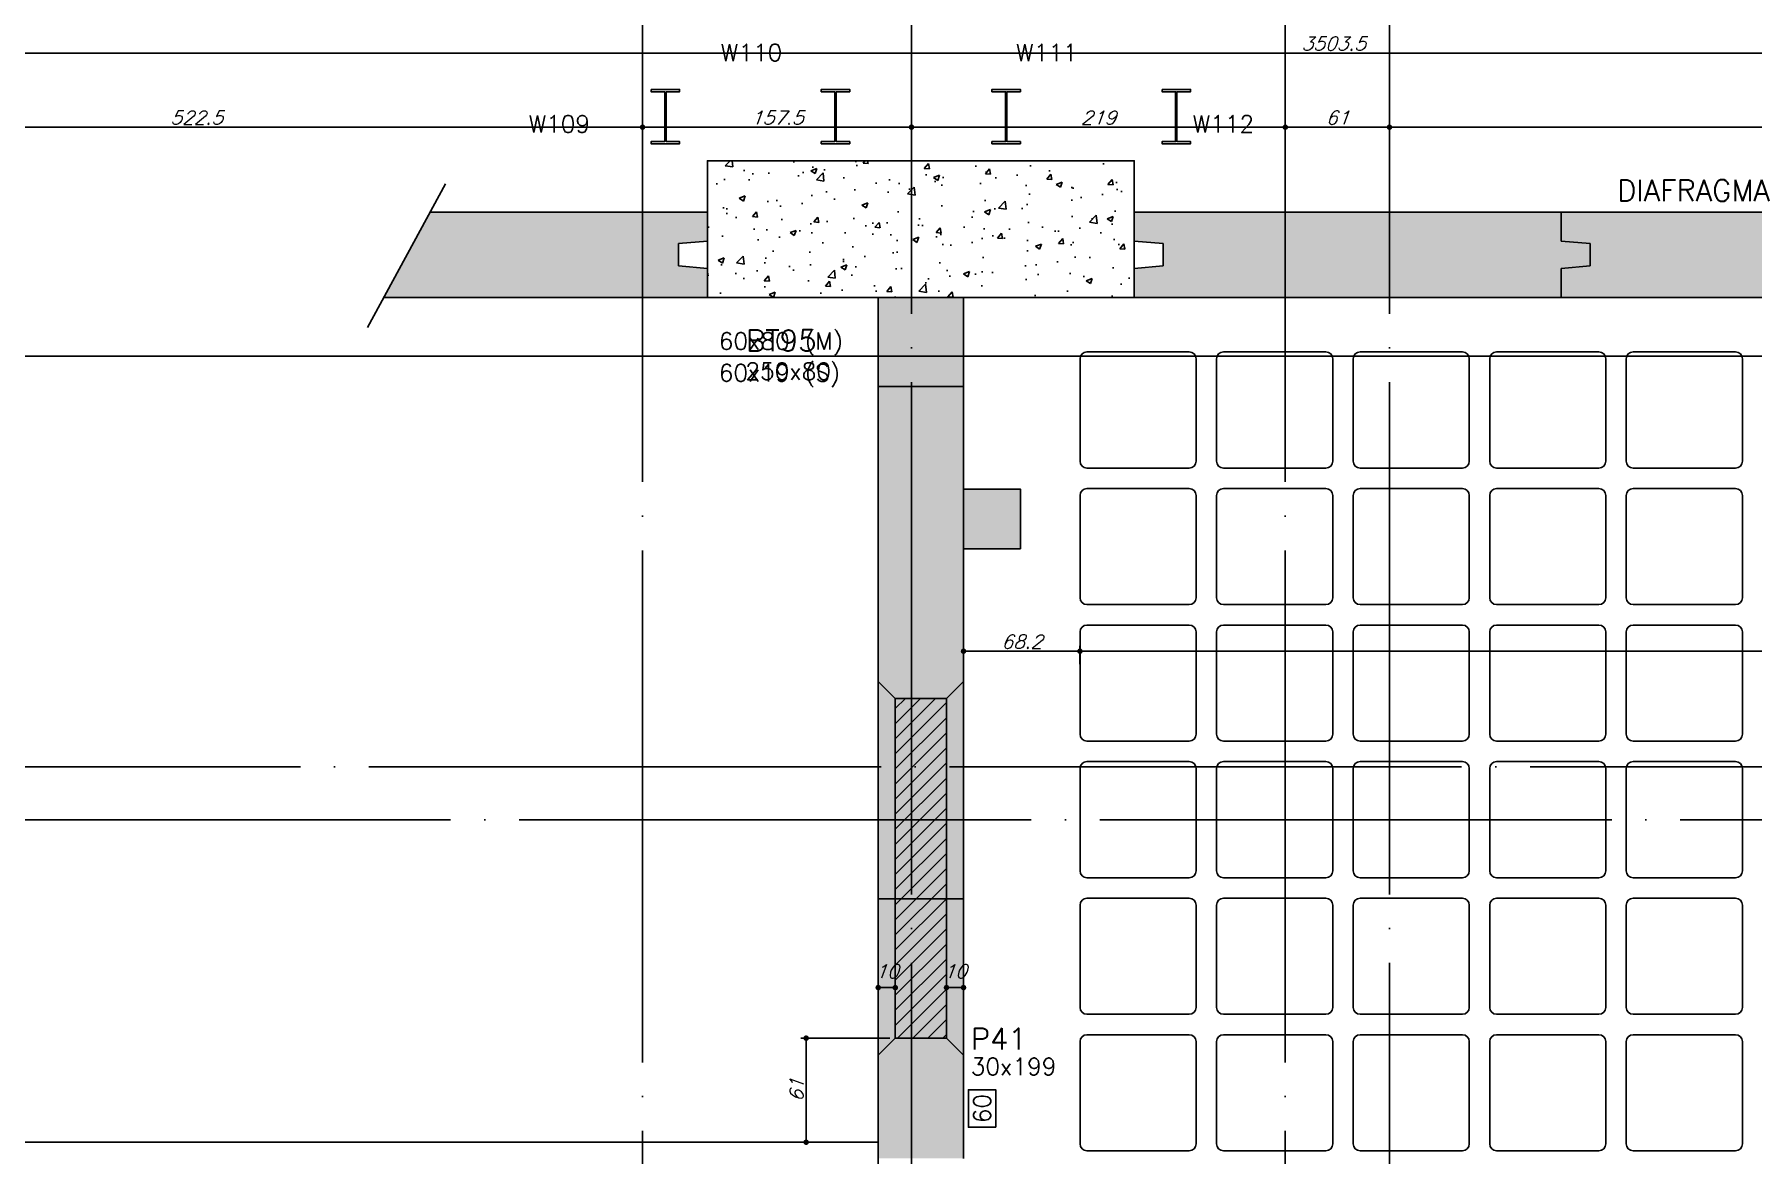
# Model space of a CAD drawing. Header units: millimetres. Extents: x -4122 to 5523, y -2094 to 2406.
# Drawn here: x 772 to 1778, y 1147 to 1804 of the extents above; entities that cross this region are included whole.
import ezdxf
from ezdxf.enums import TextEntityAlignment as Align

# ---------------------------------------------------------------- set-up
doc = ezdxf.new("R2010")
doc.units = ezdxf.units.MM
doc.header["$LTSCALE"] = 50
doc.linetypes.add('EIXO', pattern=[6.8, 6, -0.4, 0, -0.4])
for name, color, linetype in [('251', 5, 'Continuous'), ('F-AUX-RED', 1, 'Continuous'), ('F-BLOCOS', 3, 'Continuous'), ('F-BLOCOS-DIM', 2, 'Continuous'), ('F-BLOCOS-NOME', 3, 'Continuous'), ('F-CORTE', 4, 'Continuous'), ('F-COTAS', 106, 'Continuous'), ('F-CUBETA', 1, 'Continuous'), ('F-EIXO', 12, 'EIXO'), ('F-PARC-NOME', 4, 'Continuous'), ('F-PERFIL - W310x52', 4, 'Continuous'), ('F-PILARES-DIM', 172, 'Continuous'), ('F-PILARES-HACH', 174, 'Continuous'), ('F-PILARES-N', 170, 'Continuous'), ('F-PILARES-NASCE', 4, 'Continuous'), ('F-PILARES-NOME', 170, 'Continuous'), ('F-SOLIDO-CORTE', 71, 'Continuous'), ('F-SOLIDO-EST', 252, 'Continuous'), ('F-TEXTO', 6, 'Continuous'), ('F-VIGAS', 3, 'Continuous'), ('F-VIGAS-DIM', 2, 'Continuous')]:
    doc.layers.add(name, color=color, linetype=linetype)
doc.layers.add('F-DESNIVEL-2', color=7, linetype='Continuous', true_color=0xffd1e8)
doc.styles.add('CP-TEXT-INCL', font='simplex.shx', dxfattribs={"oblique": 20})
doc.styles.add('MCP', font='simplex.shx')
doc.styles.add('ROMANS', font='simplex.shx')
doc.styles.get("Standard").update_dxf_attribs({"font": 'txt.shx'})
doc.dimstyles.new('CP-COTAS-50', dxfattribs={"dimscale": 0.64, "dimtxt": 12.5, "dimasz": 5, "dimexe": 5, "dimexo": 5, "dimgap": 2.5, "dimtad": 1, "dimdec": 1, "dimdsep": 46, "dimtxsty": 'CP-TEXT-INCL', "dimblk1": 'DOT', "dimblk2": 'DOT', "dimsah": 1, "dimcen": 9, "dimclrd": 256, "dimclre": 256, "dimclrt": 256, "dimadec": 0, "dimazin": 0, "dimtfac": 1, "dimtdec": 1, "dimtmove": 2, "dimatfit": 3, "dimldrblk": 'DOT', "dimfxl": 0, "dimtolj": 1, "dimarcsym": 0})

# ---------------------------------------------------------------- blocks, each defined once
blk = doc.blocks.new('_VAONER063650636500869008690')
at = {"layer": '251', "color": 1}
for p, q in [((30, 34), (-30, 34)), ((-34, 30), (-34, -30)), ((34, -30), (34, 30)), ((-30, -34), (30, -34))]:
    blk.add_line(p, q, dxfattribs=at)
for centre, start, end in [((-30, 30), 90, 180), ((30, 30), 0, 90), ((-30, -30), 180, 270), ((30, -30), 270, 0)]:
    blk.add_arc(centre, 4, start, end, dxfattribs=at)
blk = doc.blocks.new('*U21')
at = {"layer": 'F-VIGAS-DIM', "color": 1}
blk.add_lwpolyline([(0, 0), (22, 0), (22, 16), (0, 16)], close=True, dxfattribs=at)
at = {"layer": 'F-VIGAS-DIM', "style": 'MCP'}
blk.add_attdef('DIM', text='', height=10, dxfattribs=at).set_placement((11, 8), align=Align.MIDDLE_CENTER)
blk = doc.blocks.new('*U27')
at = {"layer": 'F-EIXO'}
blk.add_line((0, 0), (0, -3476.4), dxfattribs=at)
at = {"layer": 'F-TEXTO', "style": 'ROMANS'}
blk.add_attdef('EIXO', text='', height=17.5, rotation=360, dxfattribs=at).set_placement((0, 28.2), align=Align.MIDDLE_CENTER)
blk = doc.blocks.new('*U26')
at = {"layer": 'F-EIXO'}
blk.add_line((0, 0), (7397, 0), dxfattribs=at)
at = {"layer": 'F-TEXTO', "style": 'ROMANS'}
blk.add_attdef('EIXO', text='', height=17.5, dxfattribs=at).set_placement((-28.2072, 0), align=Align.MIDDLE_CENTER)
blk = doc.blocks.new('*U32')
at = {"layer": 'F-EIXO'}
blk.add_line((0, 0), (7484.954, 0), dxfattribs=at)
at = {"layer": 'F-TEXTO', "style": 'ROMANS'}
blk.add_attdef('EIXO', text='', height=17.5, dxfattribs=at).set_placement((-28.2072, 0), align=Align.MIDDLE_CENTER)
blk = doc.blocks.new('*U34')
at = {"layer": 'F-EIXO'}
blk.add_line((0, 0), (0, -3377.9), dxfattribs=at)
at = {"layer": 'F-TEXTO', "style": 'ROMANS'}
blk.add_attdef('EIXO', text='', height=17.5, rotation=360, dxfattribs=at).set_placement((0, 28.2), align=Align.MIDDLE_CENTER)
blk = doc.blocks.new('*U31')
at = {"layer": 'F-EIXO'}
blk.add_line((0, 0), (7378.2, 0), dxfattribs=at)
at = {"layer": 'F-TEXTO', "style": 'ROMANS'}
blk.add_attdef('EIXO', text='', height=17.5, dxfattribs=at).set_placement((-28.2, 0), align=Align.MIDDLE_CENTER)
blk = doc.blocks.new('*U28')
at = {"layer": 'F-EIXO'}
blk.add_line((0, 0), (0, -3377.9), dxfattribs=at)
at = {"layer": 'F-TEXTO', "style": 'ROMANS'}
blk.add_attdef('EIXO', text='', height=17.5, rotation=360, dxfattribs=at).set_placement((0, 28.2), align=Align.MIDDLE_CENTER)
blk = doc.blocks.new('_DOT')
at = {"color": 0, "linetype": 'ByBlock'}
blk.add_line((-0.5, 0), (-1, 0), dxfattribs=at)
at = {"color": 0, "linetype": 'ByBlock', "const_width": 0.5}
blk.add_lwpolyline([(-0.25, 0, 1), (0.25, 0, 1)], format="xyb", close=True, dxfattribs=at)
blk = doc.blocks.new('*D79')
at = {"layer": 'DEFPOINTS', "color": 0, "linetype": 'Continuous', "transparency": 16777216}
for p in [(3284.5, 1792.6), (3284.5, 1699.5), (-219, 1154.5)]:
    blk.add_point(p, dxfattribs=at)
at = {"layer": 'F-COTAS', "linetype": 'Continuous', "lineweight": -2, "transparency": 16777216}
for p, q in [((-219, 1157.7), (-219, 1795.8)), ((-215.8, 1792.6), (3281.3, 1792.6)), ((3284.5, 1702.7), (3284.5, 1795.8))]:
    blk.add_line(p, q, dxfattribs=at)
at = {"layer": 'F-COTAS', "linetype": 'Continuous', "lineweight": -2, "transparency": 16777216, "xscale": 3.2, "yscale": 3.2, "zscale": 3.2, "rotation": 180}
blk.add_blockref('_DOT', (-219, 1792.6), dxfattribs=at)
at = {"layer": 'F-COTAS', "linetype": 'Continuous', "lineweight": -2, "transparency": 16777216, "xscale": 3.2, "yscale": 3.2, "zscale": 3.2}
blk.add_blockref('_DOT', (3284.5, 1792.6), dxfattribs=at)
at = {"layer": 'F-COTAS', "linetype": 'Continuous', "transparency": 16777216, "insert": (1532.8, 1798.2), "char_height": 8, "attachment_point": 5, "style": 'CP-TEXT-INCL'}
blk.add_mtext('\\A1;3503.5', dxfattribs=at)
blk = doc.blocks.new('*D83')
at = {"layer": 'DEFPOINTS', "color": 0, "linetype": 'Continuous', "transparency": 16777216}
for p in [(1565.5, 1749.2), (1565.5, 1747.5), (2057.5, 1738.3)]:
    blk.add_point(p, dxfattribs=at)
at = {"layer": 'F-COTAS', "linetype": 'Continuous', "lineweight": -2, "transparency": 16777216}
for p, q in [((1565.5, 1750.7), (1565.5, 1752.4)), ((2057.5, 1741.5), (2057.5, 1752.4)), ((2054.3, 1749.2), (1568.7, 1749.2))]:
    blk.add_line(p, q, dxfattribs=at)
at = {"layer": 'F-COTAS', "linetype": 'Continuous', "lineweight": -2, "transparency": 16777216, "xscale": 3.2, "yscale": 3.2, "zscale": 3.2, "rotation": 180}
blk.add_blockref('_DOT', (1565.5, 1749.2), dxfattribs=at)
at = {"layer": 'F-COTAS', "linetype": 'Continuous', "lineweight": -2, "transparency": 16777216, "xscale": 3.2, "yscale": 3.2, "zscale": 3.2}
blk.add_blockref('_DOT', (2057.5, 1749.2), dxfattribs=at)
at = {"layer": 'F-COTAS', "linetype": 'Continuous', "transparency": 16777216, "insert": (1811.5, 1754.8), "char_height": 8, "attachment_point": 5, "style": 'CP-TEXT-INCL'}
blk.add_mtext('\\A1;492', dxfattribs=at)
blk = doc.blocks.new('*D84')
at = {"layer": 'DEFPOINTS', "color": 0, "linetype": 'Continuous', "transparency": 16777216}
for p in [(1504.5, 1749.2), (1504.5, 1747.5), (1565.5, 1747.5)]:
    blk.add_point(p, dxfattribs=at)
at = {"layer": 'F-COTAS', "linetype": 'Continuous', "lineweight": -2, "transparency": 16777216}
for p, q in [((1504.5, 1750.7), (1504.5, 1752.4)), ((1565.5, 1750.7), (1565.5, 1752.4)), ((1562.3, 1749.2), (1507.7, 1749.2))]:
    blk.add_line(p, q, dxfattribs=at)
at = {"layer": 'F-COTAS', "linetype": 'Continuous', "lineweight": -2, "transparency": 16777216, "xscale": 3.2, "yscale": 3.2, "zscale": 3.2, "rotation": 180}
blk.add_blockref('_DOT', (1504.5, 1749.2), dxfattribs=at)
at = {"layer": 'F-COTAS', "linetype": 'Continuous', "lineweight": -2, "transparency": 16777216, "xscale": 3.2, "yscale": 3.2, "zscale": 3.2}
blk.add_blockref('_DOT', (1565.5, 1749.2), dxfattribs=at)
at = {"layer": 'F-COTAS', "linetype": 'Continuous', "transparency": 16777216, "insert": (1535, 1754.8), "char_height": 8, "attachment_point": 5, "style": 'CP-TEXT-INCL'}
blk.add_mtext('\\A1;61', dxfattribs=at)
blk = doc.blocks.new('*D85')
at = {"layer": 'DEFPOINTS', "color": 0, "linetype": 'Continuous', "transparency": 16777216}
for p in [(1285.5, 1749.2), (1504.5, 1747.5), (1285.5, 1737.2)]:
    blk.add_point(p, dxfattribs=at)
at = {"layer": 'F-COTAS', "linetype": 'Continuous', "lineweight": -2, "transparency": 16777216}
for p, q in [((1285.5, 1740.4), (1285.5, 1752.4)), ((1504.5, 1750.7), (1504.5, 1752.4)), ((1501.3, 1749.2), (1288.7, 1749.2))]:
    blk.add_line(p, q, dxfattribs=at)
at = {"layer": 'F-COTAS', "linetype": 'Continuous', "lineweight": -2, "transparency": 16777216, "xscale": 3.2, "yscale": 3.2, "zscale": 3.2, "rotation": 180}
blk.add_blockref('_DOT', (1285.5, 1749.2), dxfattribs=at)
at = {"layer": 'F-COTAS', "linetype": 'Continuous', "lineweight": -2, "transparency": 16777216, "xscale": 3.2, "yscale": 3.2, "zscale": 3.2}
blk.add_blockref('_DOT', (1504.5, 1749.2), dxfattribs=at)
at = {"layer": 'F-COTAS', "linetype": 'Continuous', "transparency": 16777216, "insert": (1395, 1754.8), "char_height": 8, "attachment_point": 5, "style": 'CP-TEXT-INCL'}
blk.add_mtext('\\A1;219', dxfattribs=at)
blk = doc.blocks.new('*D86')
at = {"layer": 'DEFPOINTS', "color": 0, "linetype": 'Continuous', "transparency": 16777216}
for p in [(1128, 1749.2), (1128, 1737.2), (1285.5, 1737.2)]:
    blk.add_point(p, dxfattribs=at)
at = {"layer": 'F-COTAS', "linetype": 'Continuous', "lineweight": -2, "transparency": 16777216}
for p, q in [((1128, 1740.4), (1128, 1752.4)), ((1285.5, 1740.4), (1285.5, 1752.4)), ((1282.3, 1749.2), (1131.2, 1749.2))]:
    blk.add_line(p, q, dxfattribs=at)
at = {"layer": 'F-COTAS', "linetype": 'Continuous', "lineweight": -2, "transparency": 16777216, "xscale": 3.2, "yscale": 3.2, "zscale": 3.2, "rotation": 180}
blk.add_blockref('_DOT', (1128, 1749.2), dxfattribs=at)
at = {"layer": 'F-COTAS', "linetype": 'Continuous', "lineweight": -2, "transparency": 16777216, "xscale": 3.2, "yscale": 3.2, "zscale": 3.2}
blk.add_blockref('_DOT', (1285.5, 1749.2), dxfattribs=at)
at = {"layer": 'F-COTAS', "linetype": 'Continuous', "transparency": 16777216, "insert": (1206.8, 1754.8), "char_height": 8, "attachment_point": 5, "style": 'CP-TEXT-INCL'}
blk.add_mtext('\\A1;157.5', dxfattribs=at)
blk = doc.blocks.new('*D87')
at = {"layer": 'DEFPOINTS', "color": 0, "linetype": 'Continuous', "transparency": 16777216}
for p in [(605.5, 1749.2), (605.5, 1737.2), (1128, 1737.2)]:
    blk.add_point(p, dxfattribs=at)
at = {"layer": 'F-COTAS', "linetype": 'Continuous', "lineweight": -2, "transparency": 16777216}
for p, q in [((605.5, 1740.4), (605.5, 1752.4)), ((1128, 1740.4), (1128, 1752.4)), ((1124.8, 1749.2), (608.7, 1749.2))]:
    blk.add_line(p, q, dxfattribs=at)
at = {"layer": 'F-COTAS', "linetype": 'Continuous', "lineweight": -2, "transparency": 16777216, "xscale": 3.2, "yscale": 3.2, "zscale": 3.2, "rotation": 180}
blk.add_blockref('_DOT', (605.5, 1749.2), dxfattribs=at)
at = {"layer": 'F-COTAS', "linetype": 'Continuous', "lineweight": -2, "transparency": 16777216, "xscale": 3.2, "yscale": 3.2, "zscale": 3.2}
blk.add_blockref('_DOT', (1128, 1749.2), dxfattribs=at)
at = {"layer": 'F-COTAS', "linetype": 'Continuous', "transparency": 16777216, "insert": (866.7, 1754.8), "char_height": 8, "attachment_point": 5, "style": 'CP-TEXT-INCL'}
blk.add_mtext('\\A1;522.5', dxfattribs=at)
blk = doc.blocks.new('*D230')
at = {"layer": 'DEFPOINTS', "color": 0, "transparency": 16777216}
for p in [(1384.2, 1442.2), (1384.2, 1431.5), (3212.2, 1431.5)]:
    blk.add_point(p, dxfattribs=at)
at = {"layer": 'F-COTAS', "lineweight": -2, "transparency": 16777216}
for p, q in [((1384.2, 1434.7), (1384.2, 1445.4)), ((3209, 1442.2), (1387.4, 1442.2)), ((3212.2, 1434.7), (3212.2, 1445.4))]:
    blk.add_line(p, q, dxfattribs=at)
at = {"layer": 'F-COTAS', "lineweight": -2, "transparency": 16777216, "xscale": 3.2, "yscale": 3.2, "zscale": 3.2, "rotation": 180}
blk.add_blockref('_DOT', (1384.2, 1442.2), dxfattribs=at)
at = {"layer": 'F-COTAS', "lineweight": -2, "transparency": 16777216, "xscale": 3.2, "yscale": 3.2, "zscale": 3.2}
blk.add_blockref('_DOT', (3212.2, 1442.2), dxfattribs=at)
at = {"layer": 'F-COTAS', "transparency": 16777216, "insert": (2298.2, 1447.8), "char_height": 8, "attachment_point": 5, "style": 'CP-TEXT-INCL'}
blk.add_mtext('\\A1;1828', dxfattribs=at)
blk = doc.blocks.new('*D231')
at = {"layer": 'DEFPOINTS', "color": 0, "transparency": 16777216}
for p in [(1384.2, 1442.2), (1316, 1432.8), (1384.2, 1432.8)]:
    blk.add_point(p, dxfattribs=at)
at = {"layer": 'F-COTAS', "lineweight": -2, "transparency": 16777216}
for p, q in [((1316, 1436), (1316, 1445.4)), ((1319.2, 1442.2), (1381, 1442.2)), ((1384.2, 1436), (1384.2, 1445.4))]:
    blk.add_line(p, q, dxfattribs=at)
at = {"layer": 'F-COTAS', "lineweight": -2, "transparency": 16777216, "xscale": 3.2, "yscale": 3.2, "zscale": 3.2, "rotation": 180}
blk.add_blockref('_DOT', (1316, 1442.2), dxfattribs=at)
at = {"layer": 'F-COTAS', "lineweight": -2, "transparency": 16777216, "xscale": 3.2, "yscale": 3.2, "zscale": 3.2}
blk.add_blockref('_DOT', (1384.2, 1442.2), dxfattribs=at)
at = {"layer": 'F-COTAS', "transparency": 16777216, "insert": (1350.1, 1447.8), "char_height": 8, "attachment_point": 5, "style": 'CP-TEXT-INCL'}
blk.add_mtext('\\A1;68.2', dxfattribs=at)
blk = doc.blocks.new('*D297')
at = {"layer": 'DEFPOINTS', "color": 0, "transparency": 16777216}
for p in [(1276, 1215.5), (1223.8, 1154.5), (1249.6, 1154.5)]:
    blk.add_point(p, dxfattribs=at)
at = {"layer": 'F-COTAS', "lineweight": -2, "transparency": 16777216}
for p, q in [((1272.8, 1215.5), (1220.6, 1215.5)), ((1223.8, 1212.3), (1223.8, 1157.7)), ((1246.4, 1154.5), (1220.6, 1154.5))]:
    blk.add_line(p, q, dxfattribs=at)
at = {"layer": 'F-COTAS', "lineweight": -2, "transparency": 16777216, "xscale": 3.2, "yscale": 3.2, "zscale": 3.2}
for p, rotation in [((1223.8, 1215.5), 90), ((1223.8, 1154.5), 270)]:
    blk.add_blockref('_DOT', p, dxfattribs=dict(at, rotation=rotation))
at = {"layer": 'F-COTAS', "transparency": 16777216, "insert": (1218.2, 1185), "char_height": 8, "attachment_point": 5, "rotation": 90, "style": 'CP-TEXT-INCL'}
blk.add_mtext('\\A1;61', dxfattribs=at)
blk = doc.blocks.new('*D298')
at = {"layer": 'DEFPOINTS', "color": 0, "transparency": 16777216}
for p in [(1276, 1245.1), (1266, 1232), (1276, 1232)]:
    blk.add_point(p, dxfattribs=at)
at = {"layer": 'F-COTAS', "lineweight": -2, "transparency": 16777216}
for p, q in [((1266, 1235.2), (1266, 1248.3)), ((1276, 1235.2), (1276, 1248.3)), ((1269.2, 1245.1), (1272.8, 1245.1))]:
    blk.add_line(p, q, dxfattribs=at)
at = {"layer": 'F-COTAS', "lineweight": -2, "transparency": 16777216, "xscale": 3.2, "yscale": 3.2, "zscale": 3.2, "rotation": 180}
blk.add_blockref('_DOT', (1266, 1245.1), dxfattribs=at)
at = {"layer": 'F-COTAS', "lineweight": -2, "transparency": 16777216, "xscale": 3.2, "yscale": 3.2, "zscale": 3.2}
blk.add_blockref('_DOT', (1276, 1245.1), dxfattribs=at)
at = {"layer": 'F-COTAS', "transparency": 16777216, "insert": (1271, 1254.7), "char_height": 8, "attachment_point": 5, "style": 'CP-TEXT-INCL'}
blk.add_mtext('\\A1;10', dxfattribs=at)
blk = doc.blocks.new('*D299')
at = {"layer": 'DEFPOINTS', "color": 0, "transparency": 16777216}
for p in [(1306, 1242.5), (1316, 1245.1), (1316, 1242.5)]:
    blk.add_point(p, dxfattribs=at)
at = {"layer": 'F-COTAS', "lineweight": -2, "transparency": 16777216}
for p, q in [((1306, 1245.7), (1306, 1248.3)), ((1316, 1245.7), (1316, 1248.3)), ((1309.2, 1245.1), (1312.8, 1245.1))]:
    blk.add_line(p, q, dxfattribs=at)
at = {"layer": 'F-COTAS', "lineweight": -2, "transparency": 16777216, "xscale": 3.2, "yscale": 3.2, "zscale": 3.2, "rotation": 180}
blk.add_blockref('_DOT', (1306, 1245.1), dxfattribs=at)
at = {"layer": 'F-COTAS', "lineweight": -2, "transparency": 16777216, "xscale": 3.2, "yscale": 3.2, "zscale": 3.2}
blk.add_blockref('_DOT', (1316, 1245.1), dxfattribs=at)
at = {"layer": 'F-COTAS', "transparency": 16777216, "insert": (1311, 1254.7), "char_height": 8, "attachment_point": 5, "style": 'CP-TEXT-INCL'}
blk.add_mtext('\\A1;10', dxfattribs=at)
blk = doc.blocks.new('A$C44D756D9')
at = {"layer": 'F-PERFIL - W310x52'}
for points in [[(4458, 281.8), (4474.7, 281.8), (4474.7, 280.5), (4466.8, 280.5), (4466.8, 251.3), (4474.7, 251.3), (4474.7, 250), (4458, 250), (4458, 251.3), (4466, 251.3), (4466, 280.5), (4458, 280.5)], [(4574.3, 250), (4557.6, 250), (4557.6, 251.3), (4565.6, 251.3), (4565.6, 280.5), (4557.6, 280.5), (4557.6, 281.8), (4574.3, 281.8), (4574.3, 280.5), (4566.4, 280.5), (4566.4, 251.3), (4574.3, 251.3)], [(4674.3, 250), (4657.6, 250), (4657.6, 251.3), (4665.6, 251.3), (4665.6, 280.5), (4657.6, 280.5), (4657.6, 281.8), (4674.3, 281.8), (4674.3, 280.5), (4666.4, 280.5), (4666.4, 251.3), (4674.3, 251.3)], [(4757.3, 281.8), (4774, 281.8), (4774, 280.5), (4766, 280.5), (4766, 251.3), (4774, 251.3), (4774, 250), (4757.3, 250), (4757.3, 251.3), (4765.2, 251.3), (4765.2, 280.5), (4757.3, 280.5)]]:
    blk.add_lwpolyline(points, close=True, dxfattribs=at)
at = {"layer": 'F-PILARES-NOME'}
for s, p in [('W110', (4498.8, 298.4)), ('W111', (4671.8, 298.4)), ('W109', (4386.2, 256.6)), ('W112', (4775.2, 256.6))]:
    blk.add_text(s, height=10, dxfattribs=at).set_placement(p)

msp = doc.modelspace()

# ---------------------------------------------------------------- hatches: boundary and pattern name
at = {"layer": 'F-AUX-RED', "linetype": 'Continuous'}
h = msp.add_hatch(dxfattribs=at)
h.set_pattern_fill('AR-CONC', color=256, scale=5)
h.set_pattern_definition([(50, (-766.5, -500), (35.863, -3.1376), [3.75, -41.25]), (355, (-766.5, -500), (-6.93757, 37.6096), [3, -33]), (100.4514, (-763.51, -500.26), (28.92544, 34.472), [3.187, -35.0571]), (46.1842, (-766.5, -490), (53.36207, -8.27596), [5.625, -61.875]), (96.6356, (-762.053, -490.69), (46.7331, 48.7059), [4.7805, -52.5857]), (351.1842, (-766.5, -490), (46.7331, 48.7059), [4.5, -49.5]), (21, (-761.5, -492.5), (29.84535, -20.13094), [3.75, -41.25]), (326, (-761.5, -492.5), (12.16577, 36.2575), [3, -33]), (71.4514, (-759.013, -494.178), (42.0111, 16.12656), [3.187, -35.0571]), (37.5, (-766.5, -500), (0.607993, 16.644693), [0, -32.6, 0, -33.5, 0, -33.125]), (7.5, (-766.5, -500), (13.15348, 19.72059), [0, -19.1, 0, -31.85, 0, -12.625]), (327.5, (-777.65, -500), (26.69112, -1.127744), [0, -12.5, 0, -39, 0, -51.75]), (317.5, (-782.65, -500), (29.1593, 5.00525), [0, -16.25, 0, -25.9, 0, -36.75])])
h.paths.add_polyline_path([(1166, 1729.5), (1166, 1649.5), (1416, 1649.5), (1416, 1729.5), (1291, 1729.5)])
at = {"layer": 'F-PILARES-HACH', "linetype": 'Continuous'}
h = msp.add_hatch(dxfattribs=at)
h.set_pattern_fill('ANSI31', color=256, scale=50, style=0)
h.set_pattern_definition([(45, (0, 0), (-4.419417, 4.419417), [])])
h.paths.add_polyline_path([(1276, 1215.5), (1306, 1215.5), (1306, 1414.5), (1276, 1414.5)], flags=16)
at = {"layer": 'F-SOLIDO-CORTE', "linetype": 'Continuous'}
msp.add_hatch(color=256, dxfattribs=at).paths.add_polyline_path([(1266, 1597.205), (1266, 1297.205), (1316, 1297.205), (1316, 1502.205), (1349.35, 1502.205), (1349.35, 1537.205), (1316, 1537.205), (1316, 1597.205)], flags=16)
at = {"layer": 'F-SOLIDO-EST'}
h = msp.add_hatch(color=256, dxfattribs=at)
h.dxf.hatch_style = 1
h.paths.add_polyline_path([(1149, 1681), (1166, 1682.5), (1166, 1699.5), (1003.553, 1699.5), (976.41, 1649.5), (1166, 1649.5), (1166, 1666.5), (1149, 1668)])
h = msp.add_hatch(color=256, dxfattribs=at)
h.dxf.hatch_style = 1
h.paths.add_polyline_path([(1666, 1666.5), (1683, 1668), (1683, 1681), (1666, 1682.5), (1666, 1699.5), (1416, 1699.5), (1416, 1682.5), (1433, 1681), (1433, 1668), (1416, 1666.5), (1416, 1649.5), (1666, 1649.5)])
h = msp.add_hatch(color=256, dxfattribs=at)
h.dxf.hatch_style = 1
h.paths.add_polyline_path([(1917, 1681), (1934, 1682.5), (1934, 1699.5), (1666, 1699.5), (1666, 1682.5), (1683, 1681), (1683, 1668), (1666, 1666.5), (1666, 1649.5), (1934, 1649.5), (1934, 1666.5), (1917, 1668)])

# ---------------------------------------------------------------- linework, layer by layer
at = {"layer": 'F-BLOCOS', "color": 2, "linetype": 'Continuous'}
msp.add_lwpolyline([(1291, 1729.5), (1166, 1729.5), (1166, 1649.5), (1416, 1649.5), (1416, 1729.5), (1291, 1729.5)], dxfattribs=at)
at = {"layer": 'F-CORTE', "linetype": 'Continuous'}
msp.add_lwpolyline([(1349.35, 1537.205), (1316, 1537.205), (1316, 1597.205), (1266, 1597.205), (1266, 1297.205), (1316, 1297.205), (1316, 1502.205), (1349.35, 1502.205)], dxfattribs=at)
at = {"layer": 'F-DESNIVEL-2', "linetype": 'Continuous'}
for points in [[(1316, 1315), (1316, 1649.4), (1266, 1649.4)], [(1316, 1315), (1266, 1649.4), (1266, 1315)], [(1316, 1145), (1316, 1315), (1266, 1315)], [(1316, 1145), (1266, 1315), (1266, 1145)], [(1316, 1315), (1266, 1315), (1316, 1315)]]:
    msp.add_solid(points, dxfattribs=at)
at = {"layer": 'F-EIXO'}
msp.add_line((-3621.135, 1615), (3550.572, 1615), dxfattribs=at)
at = {"layer": 'F-PILARES-N', "linetype": 'Continuous'}
msp.add_lwpolyline([(1276, 1215.5), (1306, 1215.5), (1306, 1414.5), (1276, 1414.5), (1276, 1215.5)], dxfattribs=at)
at = {"layer": 'F-PILARES-NASCE', "linetype": 'Continuous'}
for p, q in [((1276, 1414.5), (1266, 1424.5)), ((1306, 1414.5), (1316, 1424.5)), ((1276, 1215.5), (1266, 1205.5)), ((1306, 1215.5), (1316, 1205.5))]:
    msp.add_line(p, q, dxfattribs=at)
at = {"layer": 'F-SOLIDO-CORTE'}
msp.add_lwpolyline([(1266, 1597.205), (1266, 1297.205), (1316, 1297.205), (1316, 1502.205), (1349.35, 1502.205), (1349.35, 1537.205), (1316, 1537.205), (1316, 1597.205), (1266, 1597.205)], dxfattribs=at)
at = {"layer": 'F-VIGAS'}
for p, q in [((1416, 1729.5), (1166, 1729.5)), ((1166, 1729.5), (1166, 1682.5)), ((1166, 1682.5), (1166, 1729.5)), ((1166, 1729.5), (1416, 1729.5)), ((1416, 1682.5), (1416, 1729.5)), ((1416, 1729.5), (1416, 1682.5)), ((1166, 1699.5), (1003.553, 1699.5)), ((1003.553, 1699.5), (1166, 1699.5)), ((1166, 1682.5), (1166, 1699.5)), ((1166, 1699.5), (1166, 1682.5)), ((1166, 1682.5), (1166, 1699.5)), ((1166, 1699.5), (1166, 1682.5)), ((1666, 1699.5), (1416, 1699.5)), ((1416, 1699.5), (1416, 1682.5)), ((1416, 1682.5), (1416, 1699.5)), ((1416, 1699.5), (1666, 1699.5)), ((1416, 1699.5), (1416, 1682.5)), ((1416, 1682.5), (1416, 1699.5)), ((1666, 1682.5), (1666, 1699.5)), ((1666, 1699.5), (1666, 1682.5)), ((1934, 1699.5), (1666, 1699.5)), ((1666, 1699.5), (1666, 1682.5)), ((1666, 1682.5), (1666, 1699.5)), ((1666, 1699.5), (1934, 1699.5)), ((1166, 1682.5), (1149, 1681)), ((1149, 1681), (1166, 1682.5)), ((1149, 1681), (1149, 1668)), ((1149, 1668), (1149, 1681)), ((1433, 1681), (1416, 1682.5)), ((1416, 1682.5), (1433, 1681)), ((1416, 1682.5), (1433, 1681)), ((1433, 1681), (1416, 1682.5)), ((1433, 1668), (1433, 1681)), ((1433, 1681), (1433, 1668)), ((1433, 1681), (1433, 1668)), ((1433, 1668), (1433, 1681)), ((1683, 1681), (1666, 1682.5)), ((1666, 1682.5), (1683, 1681)), ((1666, 1682.5), (1683, 1681)), ((1683, 1681), (1666, 1682.5)), ((1683, 1668), (1683, 1681)), ((1683, 1681), (1683, 1668)), ((1683, 1681), (1683, 1668)), ((1683, 1668), (1683, 1681)), ((1149, 1668), (1166, 1666.5)), ((1166, 1666.5), (1149, 1668)), ((1166, 1666.5), (1166, 1649.5)), ((1166, 1649.5), (1166, 1666.5)), ((1166, 1666.5), (1166, 1649.5)), ((1166, 1649.5), (1166, 1666.5)), ((1166, 1649.5), (1166, 1666.5)), ((1166, 1666.5), (1166, 1649.5)), ((1416, 1666.5), (1433, 1668)), ((1433, 1668), (1416, 1666.5)), ((1433, 1668), (1416, 1666.5)), ((1416, 1666.5), (1433, 1668)), ((1416, 1649.5), (1416, 1666.5)), ((1416, 1666.5), (1416, 1649.5)), ((1416, 1666.5), (1416, 1649.5)), ((1416, 1649.5), (1416, 1666.5)), ((1416, 1649.5), (1416, 1666.5)), ((1416, 1666.5), (1416, 1649.5)), ((1416, 1666.5), (1416, 1649.5)), ((1416, 1649.5), (1416, 1666.5)), ((1666, 1666.5), (1683, 1668)), ((1683, 1668), (1666, 1666.5)), ((1683, 1668), (1666, 1666.5)), ((1666, 1666.5), (1683, 1668)), ((1666, 1649.5), (1666, 1666.5)), ((1666, 1666.5), (1666, 1649.5)), ((1666, 1666.5), (1666, 1649.5)), ((1666, 1649.5), (1666, 1666.5)), ((976.41, 1649.5), (1166, 1649.5)), ((1166, 1649.5), (976.41, 1649.5)), ((1166, 1649.5), (1416, 1649.5)), ((1416, 1649.5), (1166, 1649.5)), ((1416, 1649.5), (1666, 1649.5)), ((1666, 1649.5), (1416, 1649.5)), ((1666, 1649.5), (1934, 1649.5)), ((1934, 1649.5), (1666, 1649.5))]:
    msp.add_line(p, q, dxfattribs=at)
at = {"layer": 'F-VIGAS', "color": 1}
msp.add_line((966.806, 1631.808), (1012.535, 1716.046), dxfattribs=at)
at = {"layer": 'F-VIGAS'}
for points in [[(1266, 1649.5), (1266, 1315)], [(1316, 1315), (1316, 1649.5)], [(1266, 1315), (1266, 1154.5)], [(1316, 1145), (1316, 1315)], [(1266, 1154.5), (625.5, 1154.5)], [(1266, 1135.5), (1266, 1154.5)]]:
    msp.add_lwpolyline(points, dxfattribs=at)

# ---------------------------------------------------------------- block references
at = {"layer": 'F-CUBETA'}
for p in [(1418.244, 1583.5), (1498.244, 1583.5), (1578.244, 1583.5), (1658.244, 1583.5), (1738.244, 1583.5), (1418.244, 1503.5), (1498.244, 1503.5), (1578.244, 1503.5), (1658.244, 1503.5), (1738.244, 1503.5), (1418.244, 1423.5), (1498.244, 1423.5), (1578.244, 1423.5), (1658.244, 1423.5), (1738.244, 1423.5), (1418.244, 1343.5), (1498.244, 1343.5), (1578.244, 1343.5), (1658.244, 1343.5), (1738.244, 1343.5), (1418.244, 1263.5), (1498.244, 1263.5), (1578.244, 1263.5), (1658.244, 1263.5), (1738.244, 1263.5), (1418.244, 1183.5), (1498.244, 1183.5), (1578.244, 1183.5), (1658.244, 1183.5), (1738.244, 1183.5)]:
    msp.add_blockref('_VAONER063650636500869008690', p, dxfattribs=at)
at = {"layer": 'F-EIXO', "linetype": 'Continuous'}
for name, p in [('*U27', (1285.5, 1939.842)), ('*U27', (1565.5, 1939.842)), ('*U28', (1128, 1841.357)), ('*U34', (1504.5, 1841.357)), ('*U31', (-3705.761, 1615)), ('*U32', (-3793.715, 1374.5)), ('*U26', (-3705.761, 1343.5))]:
    msp.add_blockref(name, p, dxfattribs=at)
at = {"layer": 'F-PERFIL - W310x52'}
msp.add_blockref('A$C44D756D9', (-3325, 1489.5), dxfattribs=at)
at = {"layer": 'F-VIGAS-DIM', "linetype": 'Continuous', "rotation": 90}
msp.add_blockref('*U21', (1334.891, 1163.252), dxfattribs=at).add_auto_attribs({'DIM': '60'})

# ---------------------------------------------------------------- texts
at = {"layer": 'F-BLOCOS-DIM', "linetype": 'Continuous', "style": 'MCP'}
msp.add_text('250x80', height=10, dxfattribs=at).set_placement((1188.208, 1611.228), align=Align.TOP_LEFT)
at = {"layer": 'F-BLOCOS-NOME', "linetype": 'Continuous', "style": 'MCP'}
msp.add_text('BT95', height=12.5, dxfattribs=at).set_placement((1188.56, 1617.934))
at = {"layer": 'F-PARC-NOME', "style": 'MCP'}
msp.add_text('DIAFRAGMA', height=12.5, dxfattribs=at).set_placement((1698.845, 1705.907))
at = {"layer": 'F-PILARES-DIM', "linetype": 'Continuous'}
for s, p in [('60x80 (M)', (1172.629, 1618.875)), ('60x19 (S)', (1172.629, 1600.3))]:
    msp.add_text(s, height=10, dxfattribs=at).set_placement(p)
at = {"layer": 'F-PILARES-DIM', "linetype": 'Continuous', "style": 'MCP'}
msp.add_text('30x199', height=10, dxfattribs=at).set_placement((1320.25, 1193.875))
at = {"layer": 'F-PILARES-NOME', "linetype": 'Continuous', "style": 'MCP'}
msp.add_text('P41', height=12.5, dxfattribs=at).set_placement((1320.25, 1208.875))

# ---------------------------------------------------------------- dimensions: what is measured, and where the dimension line sits
at = {"layer": 'F-COTAS', "linetype": 'Continuous'}
for base, p1, p2, picture, middle in [((3284.5, 1792.612), (-219, 1154.5), (3284.5, 1699.5), '*D79', (1532.75, 1798.212)), ((605.5, 1749.22), (1128, 1737.169), (605.5, 1737.169), '*D87', (866.75, 1754.82)), ((1128, 1749.22), (1285.5, 1737.169), (1128, 1737.169), '*D86', (1206.75, 1754.82)), ((1285.5, 1749.22), (1504.5, 1747.488), (1285.5, 1737.169), '*D85', (1395, 1754.82)), ((1504.5, 1749.22), (1565.5, 1747.488), (1504.5, 1747.488), '*D84', (1535, 1754.82)), ((1565.5, 1749.22), (2057.5, 1738.261), (1565.5, 1747.488), '*D83', (1811.5, 1754.82))]:
    dim = msp.add_linear_dim(base=base, p1=p1, p2=p2, dimstyle='CP-COTAS-50', dxfattribs=at)
    dim.commit()
    dim.dimension.update_dxf_attribs({"geometry": picture, "text_midpoint": middle})
at = {"layer": 'F-COTAS'}
for base, p1, p2, picture, middle in [((1384.244, 1442.216), (1316, 1432.755), (1384.244, 1432.755), '*D231', (1350.122, 1447.816)), ((1384.244, 1442.216), (3212.244, 1431.51), (1384.244, 1431.51), '*D230', (2298.244, 1447.816)), ((1276, 1245.14), (1266, 1231.985), (1276, 1231.985), '*D298', (1271, 1254.74)), ((1316, 1245.14), (1306, 1242.471), (1316, 1242.471), '*D299', (1311, 1254.74))]:
    dim = msp.add_linear_dim(base=base, p1=p1, p2=p2, dimstyle='CP-COTAS-50', override={"dimfxl": 7.5}, dxfattribs=at)
    dim.commit()
    dim.dimension.update_dxf_attribs({"geometry": picture, "text_midpoint": middle})
dim = msp.add_linear_dim(base=(1223.837, 1154.5), p1=(1276, 1215.5), p2=(1249.637, 1154.5), angle=90, dimstyle='CP-COTAS-50', override={"dimfxl": 7.5}, dxfattribs=at)
dim.commit()
dim.dimension.update_dxf_attribs({"geometry": '*D297', "text_midpoint": (1218.237, 1185)})

doc.saveas('drawing.dxf')
